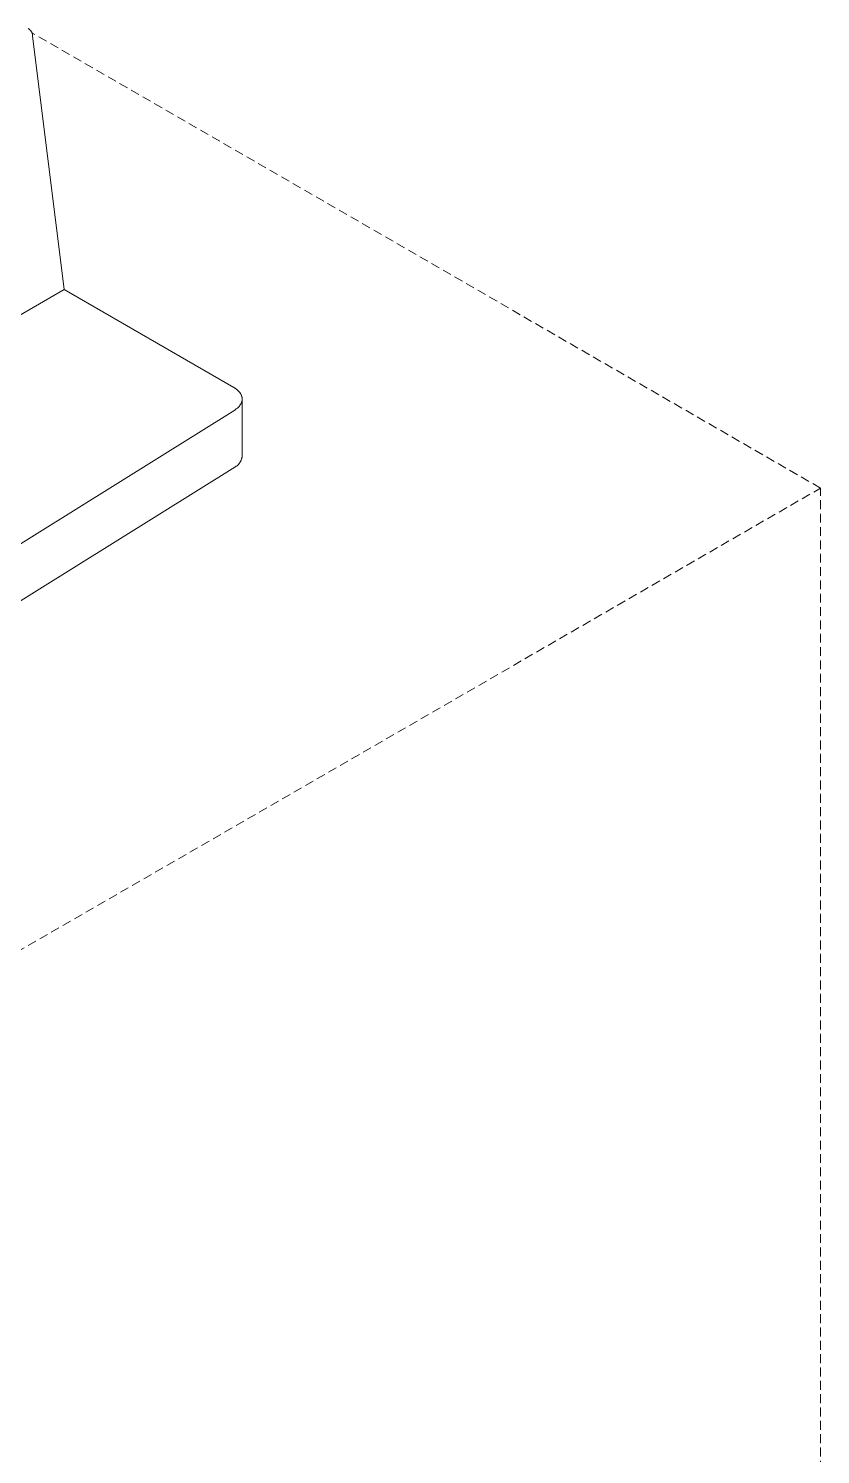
# Model space of a CAD drawing. Header units: millimetres. Extents: x -80 to 4518, y -398 to 2524.
# Drawn here: x 4288.4 to 4401.5, y 1149.9 to 1353.5 of the extents above; entities that cross this region are included whole.
import ezdxf

# ---------------------------------------------------------------- set-up
doc = ezdxf.new("R2010")
doc.units = ezdxf.units.MM
doc.linetypes.add('HIDDEN', pattern=[1.905, 1.27, -0.635])
doc.layers.add('ZANO_R', color=7, linetype='Continuous', lineweight=0)
doc.layers.add('ZANO_R_przerywana', color=7, linetype='HIDDEN', lineweight=0)

msp = doc.modelspace()

# ---------------------------------------------------------------- linework, layer by layer
at = {"layer": 'ZANO_R'}
for p, q in [((4288.44, 1353.51), (4288.4, 1353.53)), ((4288.48, 1353.49), (4288.44, 1353.51)), ((4288.51, 1353.46), (4288.48, 1353.49)), ((4288.55, 1353.44), (4288.51, 1353.46)), ((4288.58, 1353.41), (4288.55, 1353.44)), ((4288.61, 1353.38), (4288.58, 1353.41)), ((4288.64, 1353.35), (4288.61, 1353.38)), ((4288.67, 1353.32), (4288.64, 1353.35)), ((4288.7, 1353.29), (4288.67, 1353.32)), ((4288.73, 1353.26), (4288.7, 1353.29)), ((4288.76, 1353.23), (4288.73, 1353.26)), ((4288.78, 1353.19), (4288.76, 1353.23)), ((4288.81, 1353.16), (4288.78, 1353.19)), ((4288.83, 1353.12), (4288.81, 1353.16)), ((4288.85, 1353.08), (4288.83, 1353.12)), ((4288.88, 1353.05), (4288.85, 1353.08)), ((4288.9, 1353.01), (4288.88, 1353.05)), ((4288.91, 1352.97), (4288.9, 1353.01)), ((4288.93, 1352.93), (4288.91, 1352.97)), ((4288.95, 1352.89), (4288.93, 1352.93)), ((4288.96, 1352.85), (4288.95, 1352.89)), ((4288.97, 1352.81), (4288.96, 1352.85)), ((4288.98, 1352.77), (4288.97, 1352.81)), ((4288.99, 1352.73), (4288.98, 1352.77)), ((4289, 1352.68), (4288.99, 1352.73)), ((4289.01, 1352.64), (4289, 1352.68)), ((4289.01, 1352.6), (4289.01, 1352.64)), ((4289.02, 1352.56), (4289.01, 1352.6)), ((4289.02, 1352.51), (4289.02, 1352.56)), ((4289.02, 1352.47), (4289.02, 1352.51)), ((4293.53, 1316.26), (4289.02, 1352.47)), ((4276.71, 1306.55), (4293.53, 1316.26)), ((4317.77, 1302.27), (4293.53, 1316.26)), ((4317.83, 1302.23), (4317.77, 1302.27)), ((4317.89, 1302.19), (4317.83, 1302.23)), ((4317.95, 1302.16), (4317.89, 1302.19)), ((4318.01, 1302.12), (4317.95, 1302.16)), ((4318.06, 1302.08), (4318.01, 1302.12)), ((4318.12, 1302.03), (4318.06, 1302.08)), ((4318.17, 1301.99), (4318.12, 1302.03)), ((4318.23, 1301.95), (4318.17, 1301.99)), ((4318.28, 1301.9), (4318.23, 1301.95)), ((4318.33, 1301.86), (4318.28, 1301.9)), ((4318.38, 1301.81), (4318.33, 1301.86)), ((4318.43, 1301.77), (4318.38, 1301.81)), ((4318.47, 1301.72), (4318.43, 1301.77)), ((4318.52, 1301.67), (4318.47, 1301.72)), ((4318.56, 1301.62), (4318.52, 1301.67)), ((4318.6, 1301.57), (4318.56, 1301.62)), ((4318.64, 1301.52), (4318.6, 1301.57)), ((4318.67, 1301.46), (4318.64, 1301.52)), ((4318.71, 1301.41), (4318.67, 1301.46)), ((4318.72, 1301.39), (4318.71, 1301.41)), ((4318.74, 1301.36), (4318.72, 1301.39)), ((4318.75, 1301.33), (4318.74, 1301.36)), ((4318.77, 1301.3), (4318.75, 1301.33)), ((4318.78, 1301.28), (4318.77, 1301.3)), ((4318.8, 1301.25), (4318.78, 1301.28)), ((4318.81, 1301.22), (4318.8, 1301.25)), ((4318.82, 1301.19), (4318.81, 1301.22)), ((4318.83, 1301.17), (4318.82, 1301.19)), ((4318.84, 1301.14), (4318.83, 1301.17)), ((4318.85, 1301.11), (4318.84, 1301.14)), ((4318.86, 1301.08), (4318.85, 1301.11)), ((4094.51, 1159.64), (4317.88, 1299.06)), ((4317.88, 1299.06), (4317.93, 1299.1)), ((4317.93, 1299.1), (4317.99, 1299.14)), ((4317.99, 1299.14), (4318.05, 1299.18)), ((4318.05, 1299.18), (4318.1, 1299.22)), ((4318.1, 1299.22), (4318.16, 1299.26)), ((4318.16, 1299.26), (4318.21, 1299.3)), ((4318.21, 1299.3), (4318.26, 1299.35)), ((4318.26, 1299.35), (4318.31, 1299.39)), ((4318.31, 1299.39), (4318.36, 1299.44)), ((4318.36, 1299.44), (4318.41, 1299.48)), ((4318.41, 1299.48), (4318.46, 1299.53)), ((4318.46, 1299.53), (4318.5, 1299.58)), ((4318.5, 1299.58), (4318.54, 1299.63)), ((4318.54, 1299.63), (4318.58, 1299.68)), ((4318.58, 1299.68), (4318.62, 1299.73)), ((4318.62, 1299.73), (4318.66, 1299.78)), ((4318.66, 1299.78), (4318.69, 1299.83)), ((4318.69, 1299.83), (4318.73, 1299.89)), ((4318.73, 1299.89), (4318.74, 1299.91)), ((4318.74, 1299.91), (4318.76, 1299.94)), ((4318.76, 1299.94), (4318.77, 1299.97)), ((4318.77, 1299.97), (4318.78, 1299.99)), ((4318.78, 1299.99), (4318.8, 1300.02)), ((4318.8, 1300.02), (4318.81, 1300.05)), ((4318.81, 1300.05), (4318.82, 1300.08)), ((4318.82, 1300.08), (4318.83, 1300.1)), ((4318.83, 1300.1), (4318.84, 1300.13)), ((4318.84, 1300.13), (4318.86, 1300.16)), ((4318.87, 1301.05), (4318.86, 1301.08)), ((4318.86, 1300.16), (4318.87, 1300.19)), ((4318.88, 1301.02), (4318.87, 1301.05)), ((4318.87, 1300.22), (4318.88, 1300.25)), ((4318.87, 1300.19), (4318.87, 1300.22)), ((4318.89, 1301), (4318.88, 1301.02)), ((4318.88, 1300.25), (4318.89, 1300.27)), ((4318.9, 1300.97), (4318.89, 1301)), ((4318.89, 1300.27), (4318.9, 1300.3)), ((4318.9, 1300.94), (4318.9, 1300.97)), ((4318.91, 1300.91), (4318.9, 1300.94)), ((4318.9, 1300.3), (4318.91, 1300.33)), ((4318.92, 1300.88), (4318.91, 1300.91)), ((4318.91, 1300.36), (4318.92, 1300.39)), ((4318.91, 1300.33), (4318.91, 1300.36)), ((4318.92, 1300.85), (4318.92, 1300.88)), ((4318.93, 1300.82), (4318.92, 1300.85)), ((4318.92, 1300.42), (4318.93, 1300.45)), ((4318.92, 1300.39), (4318.92, 1300.42)), ((4318.93, 1300.79), (4318.93, 1300.82)), ((4318.93, 1300.77), (4318.93, 1300.79)), ((4318.94, 1300.74), (4318.93, 1300.77)), ((4318.93, 1300.5), (4318.94, 1300.53)), ((4318.93, 1300.47), (4318.93, 1300.5)), ((4318.93, 1300.45), (4318.93, 1300.47)), ((4318.94, 1300.71), (4318.94, 1300.74)), ((4318.94, 1300.68), (4318.94, 1300.71)), ((4318.94, 1300.65), (4318.94, 1300.68)), ((4318.94, 1300.62), (4318.94, 1300.65)), ((4318.94, 1300.62), (4318.94, 1292.47)), ((4318.94, 1300.59), (4318.94, 1300.62)), ((4318.94, 1300.56), (4318.94, 1300.59)), ((4318.94, 1300.53), (4318.94, 1300.56)), ((4317.88, 1290.9), (4317.93, 1290.93)), ((4317.93, 1290.93), (4317.99, 1290.96)), ((4317.99, 1290.96), (4318.05, 1291)), ((4318.05, 1291), (4318.1, 1291.03)), ((4318.1, 1291.03), (4318.16, 1291.07)), ((4318.16, 1291.07), (4318.21, 1291.11)), ((4318.21, 1291.11), (4318.26, 1291.15)), ((4318.26, 1291.15), (4318.31, 1291.2)), ((4318.31, 1291.2), (4318.36, 1291.24)), ((4318.36, 1291.24), (4318.4, 1291.29)), ((4318.4, 1291.29), (4318.45, 1291.34)), ((4318.45, 1291.34), (4318.49, 1291.39)), ((4318.49, 1291.39), (4318.53, 1291.44)), ((4318.53, 1291.44), (4318.57, 1291.49)), ((4318.57, 1291.49), (4318.61, 1291.55)), ((4318.61, 1291.55), (4318.65, 1291.6)), ((4318.65, 1291.6), (4318.68, 1291.66)), ((4318.68, 1291.66), (4318.71, 1291.72)), ((4318.71, 1291.72), (4318.74, 1291.77)), ((4318.74, 1291.77), (4318.77, 1291.83)), ((4318.77, 1291.83), (4318.8, 1291.89)), ((4318.8, 1291.89), (4318.82, 1291.96)), ((4318.82, 1291.96), (4318.85, 1292.02)), ((4318.85, 1292.02), (4318.87, 1292.08)), ((4318.87, 1292.08), (4318.88, 1292.14)), ((4318.88, 1292.14), (4318.9, 1292.21)), ((4318.9, 1292.21), (4318.91, 1292.27)), ((4318.91, 1292.27), (4318.92, 1292.34)), ((4318.92, 1292.34), (4318.93, 1292.4)), ((4318.93, 1292.4), (4318.94, 1292.47)), ((4094.51, 1151.48), (4317.88, 1290.9))]:
    msp.add_line(p, q, dxfattribs=at)
at = {"layer": 'ZANO_R_przerywana'}
for p, q in [((4401.53, 1287.91), (4288.9, 1352.94)), ((4090.41, 1108.28), (4401.53, 1287.91)), ((4401.53, 1042.96), (4401.53, 1287.91))]:
    msp.add_line(p, q, dxfattribs=at)

doc.saveas('drawing.dxf')
